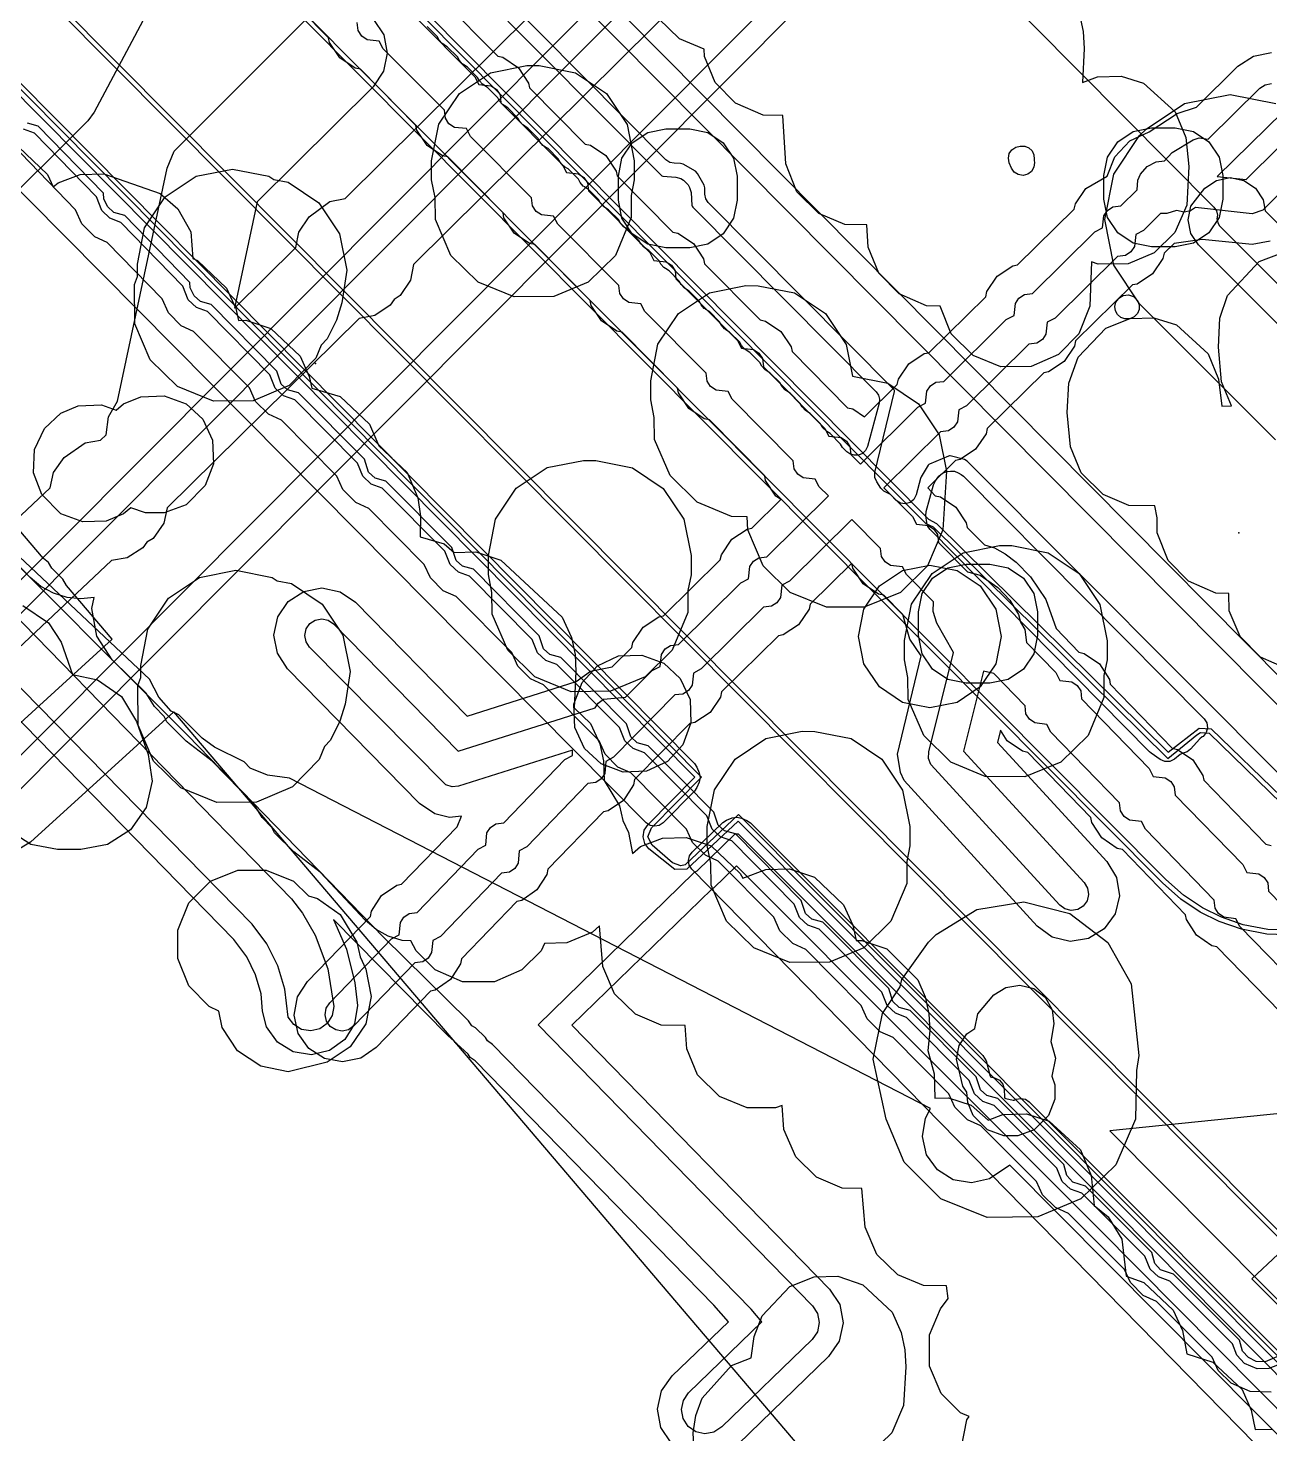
# Model space of a CAD drawing. Header units: metres. Extents: x -2677 to -840, y 169 to 1487.
# Drawn here: x -2314.8 to -2262.6, y 264.7 to 323.8 of the extents above; entities that cross this region are included whole.
import ezdxf

# ---------------------------------------------------------------- set-up
doc = ezdxf.new("R2010")
doc.units = ezdxf.units.M
for name, color, linetype in [('AI_GREENING_ALLOWED_ZONE', 4, 'Continuous'), ('AI_GREENING_EXCLUSIONS', 1, 'Continuous'), ('AI_GREENING_LAWN', 82, 'Continuous'), ('AI_GREENING_REJECTED', 6, 'Continuous')]:
    doc.layers.add(name, color=color, linetype=linetype)

msp = doc.modelspace()

# ---------------------------------------------------------------- linework, layer by layer
at = {"layer": 'AI_GREENING_ALLOWED_ZONE'}
for points in [[(-2273.594, 318.138), (-2273.632, 318.33), (-2273.595, 318.522), (-2273.487, 318.684), (-2273.324, 318.793), (-2273.132, 318.831), (-2273.078, 318.831), (-2273.078, 318.83), (-2272.948, 318.829), (-2272.776, 318.762), (-2272.639, 318.636), (-2272.559, 318.468), (-2272.544, 318.283), (-2272.545, 318.275), (-2272.546, 318.226), (-2272.539, 318.147), (-2272.562, 317.947), (-2272.662, 317.773), (-2272.822, 317.652), (-2273.017, 317.604), (-2273.216, 317.636), (-2273.385, 317.744), (-2273.498, 317.91), (-2273.594, 318.138)], [(-2268.554, 311.574), (-2268.736, 311.571), (-2268.907, 311.633), (-2269.045, 311.752), (-2269.131, 311.913), (-2269.153, 312.094), (-2269.109, 312.271), (-2269.005, 312.42), (-2268.986, 312.439), (-2268.801, 312.554), (-2268.584, 312.58), (-2268.377, 312.51), (-2268.22, 312.36), (-2268.211, 312.347), (-2268.137, 312.167), (-2268.136, 311.973), (-2268.21, 311.793), (-2268.347, 311.655), (-2268.527, 311.58), (-2268.554, 311.574)]]:
    msp.add_lwpolyline(points, close=True, dxfattribs=at)
at = {"layer": 'AI_GREENING_EXCLUSIONS'}
for points in [[(-2255.872, 467.06), (-2279.541, 443.846), (-2274.304, 438.977), (-2274.143, 438.618), (-2274.293, 438.254), (-2275.226, 437.335), (-2275.386, 437.229), (-2275.762, 437.227), (-2280.946, 442.153), (-2286.442, 436.597), (-2343.708, 379.553), (-2345.954, 377.237), (-2346.684, 375.998), (-2346.913, 375.375), (-2347.017, 374.538), (-2346.981, 373.447), (-2277.101, 302.967), (-2276.8, 302.833), (-2266.928, 293.094), (-2265.708, 294.089), (-2265.549, 294.177), (-2265.191, 294.16), (-2262.147, 291.2)], [(-2255.872, 466.78), (-2279.253, 443.846), (-2274.168, 439.124), (-2274.004, 438.895), (-2273.943, 438.621), (-2273.996, 438.345), (-2274.152, 438.111), (-2275.309, 437.045), (-2275.572, 436.992), (-2275.836, 437.041), (-2280.942, 441.872), (-2286.301, 436.455), (-2343.566, 379.412), (-2345.793, 377.115), (-2346.502, 375.912), (-2346.717, 375.328), (-2346.817, 374.527), (-2346.785, 373.534), (-2276.997, 303.146), (-2276.66, 302.975), (-2266.916, 293.363), (-2265.611, 294.367), (-2265.111, 294.343), (-2262.147, 291.482)], [(-2261.585, 285.867), (-2262.731, 285.896), (-2263.766, 286.101), (-2264.676, 286.415), (-2265.474, 286.812), (-2266.27, 287.346), (-2267.011, 288.004), (-2334.58, 355.958), (-2349.047, 370.67), (-2441.671, 463.977)], [(-2261.558, 285.669), (-2262.769, 285.7), (-2263.831, 285.912), (-2264.765, 286.236), (-2265.563, 286.633), (-2266.382, 287.18), (-2267.153, 287.864), (-2334.721, 355.817), (-2349.19, 370.53), (-2441.811, 463.835)], [(-2270.769, 250.485), (-2308.726, 295.058), (-2314.747, 289.575), (-2315.415, 289.173), (-2316.187, 289.056), (-2316.944, 289.244), (-2317.572, 289.708), (-2317.975, 290.376), (-2318.091, 291.148), (-2317.904, 291.905), (-2317.44, 292.533), (-2311.319, 298.107), (-2313.232, 300.358), (-2313.386, 300.633), (-2313.854, 301.089), (-2313.988, 301.33), (-2314.204, 301.5), (-2354.171, 348.51)], [(-2246.95, 252.266), (-2284.989, 290.462), (-2287.151, 288.433), (-2287.657, 288.418), (-2288.744, 289.29), (-2288.918, 289.517), (-2288.987, 289.793), (-2288.94, 290.075), (-2288.784, 290.314), (-2286.811, 292.301), (-2331.039, 336.921), (-2331.196, 337.166), (-2331.241, 337.453), (-2331.165, 337.734), (-2330.981, 337.959), (-2329.993, 338.284), (-2329.135, 338.376), (-2328.16, 338.31), (-2327.26, 338.075), (-2326.626, 337.734), (-2325.578, 336.893), (-2251.116, 262.007)], [(-2246.658, 252.257), (-2284.986, 290.743), (-2287.229, 288.617), (-2287.409, 288.578), (-2287.75, 288.699), (-2288.614, 289.442), (-2288.787, 289.801), (-2288.643, 290.173), (-2286.53, 292.301), (-2331.009, 337.237), (-2330.987, 337.642), (-2330.67, 337.897), (-2329.942, 338.091), (-2329.116, 338.177), (-2328.206, 338.116), (-2327.354, 337.898), (-2326.741, 337.57), (-2325.713, 336.745), (-2251.257, 261.866)], [(-2300.325, 324.161), (-2299.894, 323.51), (-2299.745, 322.744), (-2299.9, 321.98), (-2300.336, 321.332), (-2305.219, 316.486), (-2306.169, 312.018), (-2303.592, 314.575), (-2303.462, 315.216), (-2303.026, 315.864), (-2302.166, 316.504), (-2301.522, 316.63), (-2290.585, 327.483)], [(-2282.2, 324.901), (-2316.062, 290.919), (-2316.71, 290.484), (-2317.475, 290.33), (-2318.241, 290.481), (-2318.89, 290.914), (-2319.325, 291.562), (-2319.325, 291.562), (-2319.389, 291.881), (-2319.86, 291.973), (-2320.509, 292.406), (-2320.944, 293.054), (-2321.097, 293.819), (-2320.947, 294.585), (-2320.514, 295.234), (-2289.004, 326.856)], [(-2308.558, 326.869), (-2312.073, 320.255), (-2312.34, 319.896), (-2316.539, 315.716)], [(-2282.789, 325.752), (-2316.77, 291.625), (-2317.094, 291.407), (-2317.477, 291.33), (-2317.86, 291.406), (-2317.86, 291.406), (-2318.184, 291.622), (-2318.402, 291.946), (-2318.478, 292.329), (-2318.403, 292.712), (-2318.187, 293.036), (-2316.561, 294.668), (-2316.703, 294.809), (-2318.389, 293.117), (-2318.713, 292.899), (-2319.096, 292.822), (-2319.479, 292.898), (-2319.803, 293.114), (-2320.021, 293.438), (-2320.097, 293.821), (-2320.022, 294.204), (-2319.806, 294.528), (-2287.722, 326.727)], [(-2262.211, 282.434), (-2264.863, 285.175), (-2265.084, 285.222), (-2265.727, 285.664), (-2266.151, 286.319), (-2266.188, 286.519), (-2268.84, 289.26), (-2269.06, 289.307), (-2269.703, 289.749), (-2270.128, 290.404), (-2270.165, 290.604), (-2272.817, 293.345), (-2273.037, 293.392), (-2273.68, 293.835), (-2273.967, 294.276), (-2274.096, 293.758), (-2269.488, 288.756), (-2269.081, 288.09), (-2268.96, 287.319), (-2269.144, 286.561), (-2269.603, 285.93), (-2270.269, 285.524), (-2271.04, 285.403), (-2271.799, 285.586), (-2272.429, 286.046), (-2278.012, 292.166), (-2278.175, 292.507), (-2278.296, 293.277), (-2277.307, 297.411), (-2277.772, 298.111), (-2278.075, 299.141), (-2278.872, 299.959), (-2279.093, 300.003), (-2279.741, 300.439), (-2280.173, 301.088), (-2280.222, 301.298), (-2281.97, 299.583), (-2282.015, 299.362), (-2282.451, 298.715), (-2283.102, 298.285), (-2283.301, 298.246), (-2285.69, 295.895), (-2285.735, 295.675), (-2286.171, 295.028), (-2286.822, 294.597), (-2287.021, 294.558), (-2289.351, 292.209), (-2289.391, 291.987), (-2289.814, 291.331), (-2290.455, 290.886), (-2290.653, 290.843), (-2292.992, 288.441), (-2293.032, 288.22), (-2293.454, 287.563), (-2294.096, 287.119), (-2294.294, 287.076), (-2296.632, 284.674), (-2296.672, 284.452), (-2297.095, 283.796), (-2297.736, 283.351), (-2297.934, 283.308), (-2300.22, 280.943), (-2300.862, 280.498), (-2301.624, 280.333), (-2302.392, 280.472), (-2303.049, 280.894), (-2303.493, 281.536), (-2303.658, 282.298), (-2303.519, 283.066), (-2303.097, 283.722), (-2300.447, 286.447), (-2300.406, 286.669), (-2299.984, 287.325), (-2299.343, 287.77), (-2299.144, 287.813), (-2296.806, 290.215), (-2296.62, 290.663), (-2297.134, 290.606), (-2297.745, 290.759), (-2298.389, 291.199), (-2303.94, 296.86), (-2304.367, 297.514), (-2304.512, 298.28), (-2304.352, 299.044), (-2303.912, 299.689), (-2303.259, 300.116), (-2302.492, 300.26), (-2301.728, 300.101), (-2301.084, 299.661), (-2296.393, 294.876), (-2291.812, 296.326), (-2291.202, 296.765), (-2290.29, 296.95), (-2289.465, 297.75), (-2289.42, 297.971), (-2288.984, 298.618), (-2288.333, 299.049), (-2288.134, 299.087), (-2285.745, 301.438), (-2285.7, 301.659), (-2285.264, 302.306), (-2284.613, 302.736), (-2284.414, 302.775), (-2283.197, 303.981), (-2283.408, 304.123), (-2283.84, 304.773), (-2283.879, 304.972), (-2286.206, 307.327), (-2286.427, 307.372), (-2287.075, 307.807), (-2287.507, 308.457), (-2287.546, 308.656), (-2289.873, 311.011), (-2290.094, 311.056), (-2290.742, 311.491), (-2291.174, 312.141), (-2291.213, 312.34), (-2293.54, 314.695), (-2293.761, 314.74), (-2294.409, 315.175), (-2294.841, 315.825), (-2294.88, 316.024), (-2297.207, 318.38), (-2297.428, 318.424), (-2298.076, 318.859), (-2298.508, 319.509), (-2298.547, 319.708), (-2300.874, 322.064), (-2301.095, 322.108), (-2301.743, 322.543), (-2302.175, 323.193), (-2302.214, 323.392), (-2304.541, 325.748)], [(-2287.083, 325.323), (-2298.642, 313.852), (-2298.772, 313.206), (-2299.206, 312.558), (-2299.461, 312.388), (-2299.62, 312.15), (-2300.269, 311.716), (-2300.926, 311.585), (-2308.996, 303.622), (-2309.143, 302.98), (-2309.595, 302.343), (-2309.854, 302.181), (-2310.019, 301.947), (-2310.679, 301.53), (-2311.34, 301.417), (-2318.71, 294.482)], [(-2297.443, 324.978), (-2295.105, 322.611), (-2294.884, 322.567), (-2294.236, 322.132), (-2293.804, 321.482), (-2293.765, 321.283), (-2291.426, 318.916), (-2291.206, 318.871), (-2290.558, 318.436), (-2290.126, 317.786), (-2290.087, 317.587), (-2287.748, 315.22), (-2287.527, 315.176), (-2286.879, 314.741), (-2286.447, 314.091), (-2286.408, 313.892), (-2284.069, 311.525), (-2283.849, 311.48), (-2283.201, 311.045), (-2282.769, 310.395), (-2282.73, 310.196), (-2280.391, 307.829), (-2280.17, 307.784), (-2279.687, 307.46), (-2278.304, 308.813), (-2278.259, 309.034), (-2277.823, 309.681), (-2277.172, 310.112), (-2276.973, 310.15), (-2274.583, 312.501), (-2274.538, 312.722), (-2274.102, 313.369), (-2273.451, 313.799), (-2273.252, 313.838), (-2270.863, 316.189), (-2270.818, 316.409), (-2270.382, 317.056), (-2269.48, 317.577), (-2269.16, 318.387), (-2268.53, 319.06), (-2267.711, 319.437), (-2266.54, 320.209), (-2265.718, 320.468), (-2263.981, 322.19), (-2263.33, 322.62), (-2262.564, 322.769)], [(-2321.451, 297.396), (-2313.925, 304.476), (-2313.778, 305.114), (-2313.325, 305.749), (-2312.448, 306.366), (-2311.801, 306.475), (-2311.571, 306.691), (-2311.571, 306.691), (-2311.467, 307.459), (-2311.088, 308.109), (-2309.008, 317.901), (-2308.7, 318.618), (-2303.153, 324.172)], [(-2261.002, 283.054), (-2263.897, 286.029), (-2264.064, 286.356), (-2264.57, 286.416), (-2264.795, 286.571), (-2264.944, 286.8), (-2264.978, 287.139), (-2267.874, 290.114), (-2268.041, 290.441), (-2268.547, 290.502), (-2268.772, 290.656), (-2268.92, 290.885), (-2268.955, 291.225), (-2271.851, 294.199), (-2272.018, 294.526), (-2272.524, 294.587), (-2272.749, 294.741), (-2272.897, 294.97), (-2272.932, 295.31), (-2274.247, 296.661), (-2274.686, 296.766), (-2275.527, 293.392), (-2270.444, 287.875), (-2270.301, 287.642), (-2270.259, 287.372), (-2270.323, 287.107), (-2270.484, 286.886), (-2270.717, 286.744), (-2270.987, 286.702), (-2271.253, 286.766), (-2271.473, 286.927), (-2276.897, 292.835), (-2276.99, 293.092), (-2276.977, 293.365), (-2275.935, 297.542), (-2276.647, 298.78), (-2276.798, 299.274), (-2276.78, 299.683), (-2277.915, 300.823), (-2278.086, 301.149), (-2278.593, 301.203), (-2278.819, 301.356), (-2278.97, 301.583), (-2279.009, 301.922), (-2280.216, 303.134), (-2282.832, 300.541), (-2283.158, 300.371), (-2283.213, 299.865), (-2283.366, 299.639), (-2283.594, 299.488), (-2283.933, 299.45), (-2286.552, 296.854), (-2286.878, 296.684), (-2286.934, 296.177), (-2287.087, 295.951), (-2287.314, 295.8), (-2287.653, 295.762), (-2290.234, 293.148), (-2290.556, 292.971), (-2290.601, 292.464), (-2290.748, 292.234), (-2290.973, 292.079), (-2291.311, 292.034), (-2293.874, 289.381), (-2294.197, 289.204), (-2294.241, 288.696), (-2294.389, 288.467), (-2294.613, 288.311), (-2294.951, 288.266), (-2297.515, 285.613), (-2297.837, 285.437), (-2297.882, 284.929), (-2298.03, 284.699), (-2298.254, 284.544), (-2298.592, 284.499), (-2301.155, 281.846), (-2301.38, 281.69), (-2301.647, 281.633), (-2301.915, 281.681), (-2302.145, 281.829), (-2302.301, 282.054), (-2302.359, 282.32), (-2302.31, 282.589), (-2302.162, 282.819), (-2299.564, 285.508), (-2299.242, 285.684), (-2299.197, 286.192), (-2299.049, 286.422), (-2298.825, 286.577), (-2298.487, 286.622), (-2295.923, 289.275), (-2295.601, 289.452), (-2295.556, 289.959), (-2295.409, 290.189), (-2295.184, 290.345), (-2294.846, 290.39), (-2292.283, 293.042), (-2291.96, 293.219), (-2291.964, 293.446), (-2296.75, 291.932), (-2297.021, 291.902), (-2297.284, 291.978), (-2303.012, 297.771), (-2303.161, 297.999), (-2303.212, 298.267), (-2303.156, 298.535), (-2303.002, 298.76), (-2302.773, 298.91), (-2302.505, 298.961), (-2302.238, 298.905), (-2302.012, 298.751), (-2296.762, 293.396), (-2291.012, 295.215), (-2290.884, 295.423), (-2290.662, 295.583), (-2289.736, 295.669), (-2288.603, 296.792), (-2288.277, 296.962), (-2288.222, 297.468), (-2288.069, 297.695), (-2287.841, 297.845), (-2287.502, 297.883), (-2284.883, 300.48), (-2284.557, 300.65), (-2284.501, 301.156), (-2284.348, 301.382), (-2284.121, 301.533), (-2283.782, 301.571), (-2281.203, 304.127), (-2281.582, 304.507), (-2281.753, 304.833), (-2282.26, 304.887), (-2282.486, 305.04), (-2282.637, 305.267), (-2282.676, 305.606), (-2285.249, 308.191), (-2285.42, 308.517), (-2285.926, 308.572), (-2286.153, 308.724), (-2286.304, 308.951), (-2286.343, 309.29), (-2288.916, 311.875), (-2289.087, 312.201), (-2289.593, 312.256), (-2289.82, 312.408), (-2289.971, 312.635), (-2290.01, 312.974), (-2292.583, 315.56), (-2292.754, 315.885), (-2293.26, 315.94), (-2293.487, 316.092), (-2293.638, 316.319), (-2293.677, 316.658), (-2296.25, 319.244), (-2296.421, 319.569), (-2296.927, 319.624), (-2297.154, 319.776), (-2297.305, 320.004), (-2297.344, 320.342), (-2299.917, 322.928), (-2300.088, 323.253), (-2300.594, 323.308), (-2300.821, 323.46), (-2300.972, 323.688), (-2301.011, 324.026)], [(-2298.646, 324.344), (-2296.061, 321.747), (-2295.891, 321.421), (-2295.384, 321.367), (-2295.158, 321.215), (-2295.006, 320.987), (-2294.968, 320.649), (-2292.383, 318.052), (-2292.212, 317.726), (-2291.706, 317.671), (-2291.479, 317.519), (-2291.328, 317.292), (-2291.289, 316.953), (-2288.704, 314.356), (-2288.534, 314.03), (-2288.027, 313.976), (-2287.801, 313.824), (-2287.649, 313.596), (-2287.611, 313.257), (-2285.026, 310.66), (-2284.856, 310.335), (-2284.349, 310.28), (-2284.122, 310.128), (-2283.971, 309.9), (-2283.933, 309.562), (-2281.348, 306.965), (-2281.177, 306.639), (-2280.67, 306.585), (-2280.444, 306.432), (-2280.293, 306.205), (-2280.254, 305.866), (-2279.854, 305.464), (-2277.442, 307.855), (-2277.116, 308.025), (-2277.06, 308.531), (-2276.907, 308.758), (-2276.68, 308.908), (-2276.341, 308.946), (-2273.721, 311.543), (-2273.395, 311.713), (-2273.34, 312.219), (-2273.187, 312.445), (-2272.959, 312.596), (-2272.62, 312.634), (-2270.001, 315.23), (-2269.675, 315.4), (-2269.619, 315.907), (-2269.466, 316.133), (-2269.239, 316.284), (-2268.9, 316.322), (-2268.221, 316.994), (-2268.188, 317.407), (-2268.082, 317.66), (-2267.803, 317.982), (-2267.417, 318.178), (-2267.07, 318.211), (-2266.741, 318.565), (-2265.871, 319.094), (-2265.613, 319.187), (-2265.23, 319.121), (-2263.066, 321.266), (-2262.838, 321.417), (-2262.57, 321.469)], [(-2270.638, 324.369), (-2270.483, 323.65), (-2270.444, 322.933), (-2270.521, 321.515), (-2269.889, 321.753), (-2268.895, 321.78), (-2267.946, 321.48), (-2266.621, 320.269), (-2266.174, 319.194), (-2266.041, 317.977), (-2266.135, 316.351), (-2266.633, 315.2), (-2267.51, 314.345), (-2268.594, 313.892), (-2269.863, 313.875), (-2270.133, 313.971), (-2270.202, 312.113), (-2270.672, 310.948), (-2271.527, 310.071), (-2272.678, 309.573), (-2273.947, 309.556), (-2275.112, 310.026), (-2276.034, 310.948), (-2276.502, 312.107), (-2277.069, 312.124), (-2278.22, 312.622), (-2279.075, 313.499), (-2279.528, 314.583), (-2279.589, 315.527), (-2280.516, 315.544), (-2281.6, 315.997), (-2282.522, 316.919), (-2282.992, 318.084), (-2283.11, 320.119), (-2283.95, 320.136), (-2285.101, 320.634), (-2285.956, 321.511), (-2286.409, 322.595), (-2286.426, 322.907), (-2287.467, 323.342), (-2288.344, 324.197)], [(-2262.08, 320.272), (-2264.853, 317.56), (-2263.633, 317.426), (-2258.184, 322.826)], [(-2257.198, 321.832), (-2262.939, 316.147), (-2263.38, 315.993), (-2265.771, 316.253), (-2265.972, 316.115), (-2266.239, 316.058), (-2266.571, 316.133), (-2266.976, 315.999), (-2267.237, 315.999), (-2267.95, 315.292), (-2268.276, 315.122), (-2268.331, 314.616), (-2268.484, 314.389), (-2268.712, 314.239), (-2269.051, 314.201), (-2271.67, 311.604), (-2271.996, 311.434), (-2272.052, 310.928), (-2272.205, 310.702), (-2272.432, 310.551), (-2272.771, 310.513), (-2275.391, 307.917), (-2275.717, 307.747), (-2275.772, 307.24), (-2275.925, 307.014), (-2276.153, 306.863), (-2276.492, 306.825), (-2278.866, 304.472), (-2277.669, 303.269), (-2277.499, 302.943), (-2276.992, 302.889), (-2276.765, 302.737), (-2276.614, 302.509), (-2276.576, 302.171), (-2275.348, 300.937), (-2274.817, 300.795), (-2274.081, 300.285), (-2273.577, 299.742), (-2273.202, 299.151), (-2273.127, 298.824), (-2272.948, 298.512), (-2272.87, 297.97), (-2271.638, 296.704), (-2271.471, 296.376), (-2270.965, 296.316), (-2270.74, 296.162), (-2270.591, 295.932), (-2270.557, 295.593), (-2267.708, 292.667), (-2267.541, 292.339), (-2267.035, 292.279), (-2266.81, 292.124), (-2266.661, 291.895), (-2266.626, 291.556), (-2263.777, 288.63), (-2263.61, 288.302), (-2263.105, 288.242), (-2262.879, 288.087), (-2262.731, 287.858), (-2262.696, 287.519), (-2259.847, 284.592)], [(-2262.405, 306.488), (-2268.118, 312.207), (-2269.201, 313.83), (-2269.58, 315.744), (-2269.198, 317.657), (-2268.114, 319.278), (-2267.845, 319.547), (-2266.222, 320.63), (-2264.308, 321.01), (-2262.395, 320.628)], [(-2261.952, 268.108), (-2262.837, 267.727), (-2263.212, 267.747), (-2263.544, 267.906), (-2263.787, 268.175), (-2263.912, 268.639), (-2266.692, 271.417), (-2267.236, 271.596), (-2267.479, 271.865), (-2267.604, 272.329), (-2270.385, 275.107), (-2270.929, 275.286), (-2271.171, 275.555), (-2271.297, 276.019), (-2274.077, 278.797), (-2274.542, 278.923), (-2274.81, 279.165), (-2274.989, 279.709), (-2277.758, 282.503), (-2278.219, 282.628), (-2278.487, 282.871), (-2278.666, 283.419), (-2281.432, 286.211), (-2281.893, 286.337), (-2282.161, 286.579), (-2282.34, 287.127), (-2285.106, 289.92), (-2285.567, 290.045), (-2285.835, 290.288), (-2286.014, 290.836), (-2288.78, 293.628), (-2289.24, 293.753), (-2289.509, 293.996), (-2289.688, 294.544), (-2292.454, 297.336), (-2292.914, 297.462), (-2293.183, 297.704), (-2293.362, 298.252), (-2296.128, 301.045), (-2296.588, 301.17), (-2296.857, 301.413), (-2297.036, 301.961), (-2299.802, 304.753), (-2300.262, 304.878), (-2300.531, 305.121), (-2300.71, 305.669), (-2303.476, 308.461), (-2303.936, 308.587), (-2304.205, 308.829), (-2304.384, 309.377), (-2307.15, 312.178), (-2307.601, 312.304), (-2307.87, 312.546), (-2308.029, 312.879), (-2308.049, 313.104), (-2310.786, 315.924), (-2311.237, 316.05), (-2311.505, 316.292), (-2311.665, 316.625), (-2311.684, 316.85), (-2314.422, 319.67), (-2314.873, 319.796)], [(-2259.019, 261.351), (-2273.574, 275.989), (-2274.429, 275.426), (-2275.19, 275.252), (-2275.959, 275.383), (-2276.62, 275.798), (-2277.072, 276.434), (-2277.246, 277.195), (-2277.115, 277.964), (-2276.911, 278.378), (-2303.862, 292.268), (-2304.785, 292.387), (-2305.505, 292.689), (-2305.761, 292.948), (-2307.009, 293.572), (-2307.525, 293.943), (-2308.513, 294.925), (-2308.839, 295.084), (-2309.356, 295.669), (-2309.747, 296.421), (-2334.258, 319.479)], [(-2259.019, 261.351), (-2273.574, 275.989), (-2274.429, 275.426), (-2275.19, 275.252), (-2275.959, 275.383), (-2276.62, 275.798), (-2277.072, 276.434), (-2277.246, 277.195), (-2277.115, 277.964), (-2276.911, 278.378), (-2303.862, 292.268), (-2304.785, 292.387), (-2305.505, 292.689), (-2305.761, 292.948), (-2307.009, 293.572), (-2307.525, 293.943), (-2308.513, 294.925), (-2308.839, 295.084), (-2309.356, 295.669), (-2309.747, 296.421), (-2334.258, 319.479)], [(-2262.066, 267.68), (-2262.681, 267.453), (-2263.174, 267.433), (-2263.712, 267.658), (-2264.035, 268.007), (-2264.206, 268.482), (-2266.85, 271.123), (-2267.325, 271.294), (-2267.674, 271.618), (-2267.898, 272.172), (-2270.542, 274.813), (-2271.017, 274.984), (-2271.367, 275.308), (-2271.591, 275.862), (-2274.234, 278.503), (-2274.709, 278.674), (-2275.059, 278.998), (-2275.283, 279.552), (-2277.917, 282.209), (-2278.386, 282.379), (-2278.736, 282.703), (-2278.96, 283.263), (-2281.591, 285.917), (-2282.06, 286.088), (-2282.41, 286.412), (-2282.634, 286.971), (-2285.265, 289.625), (-2285.734, 289.796), (-2286.084, 290.12), (-2286.308, 290.679), (-2288.939, 293.334), (-2289.408, 293.505), (-2289.758, 293.828), (-2289.982, 294.388), (-2292.613, 297.042), (-2293.082, 297.213), (-2293.432, 297.537), (-2293.656, 298.096), (-2296.287, 300.75), (-2296.756, 300.921), (-2297.106, 301.245), (-2297.33, 301.804), (-2299.96, 304.459), (-2300.43, 304.63), (-2300.78, 304.953), (-2301.004, 305.513), (-2303.634, 308.167), (-2304.104, 308.338), (-2304.454, 308.662), (-2304.678, 309.221), (-2307.311, 311.884), (-2307.769, 312.055), (-2308.119, 312.379), (-2308.343, 312.95), (-2310.946, 315.63), (-2311.405, 315.801), (-2311.754, 316.125), (-2311.978, 316.696), (-2314.582, 319.376), (-2315.04, 319.547)], [(-2315.255, 318.798), (-2314.031, 317.639), (-2313.789, 317.122), (-2313.589, 317.286), (-2312.658, 317.636), (-2311.664, 317.663), (-2309.301, 316.846), (-2308.549, 316.196), (-2308.011, 315.228), (-2307.929, 314.109), (-2307.731, 314.027), (-2306.507, 312.868), (-2306.121, 312.012), (-2306.007, 311.507), (-2305.689, 311.516), (-2304.639, 311.164), (-2303.415, 310.005), (-2303.029, 309.149), (-2302.917, 308.655), (-2301.721, 308.307), (-2300.497, 307.148), (-2300.096, 306.237), (-2298.915, 305.119), (-2298.468, 304.044), (-2298.347, 303.274), (-2298.367, 302.414), (-2297.362, 302.116), (-2296.935, 301.755), (-2296.025, 301.78), (-2294.975, 301.428), (-2292.393, 299.036), (-2292.007, 298.18), (-2291.852, 297.461), (-2291.813, 296.744), (-2291.89, 295.22), (-2291.201, 294.567), (-2290.815, 293.711), (-2290.66, 292.992), (-2290.626, 292.169), (-2289.986, 291.105), (-2289.84, 290.485), (-2289.609, 289.973), (-2289.435, 289.094), (-2289.105, 289.395), (-2288.174, 289.745), (-2287.18, 289.772), (-2286.13, 289.42), (-2284.906, 288.261), (-2284.795, 288.057), (-2283.831, 288.426), (-2282.837, 288.453), (-2281.787, 288.101), (-2280.563, 286.942), (-2280.177, 286.086), (-2280.036, 285.438), (-2279.795, 285.445), (-2278.745, 285.093), (-2277.435, 283.788), (-2277.135, 283.078), (-2276.98, 282.359), (-2276.941, 281.642), (-2277.018, 280.82), (-2276.751, 279.835), (-2276.731, 278.805), (-2276.151, 278.821), (-2275.202, 278.521), (-2274.488, 277.889), (-2273.867, 278.122), (-2272.873, 278.149), (-2271.924, 277.849), (-2270.599, 276.638), (-2270.152, 275.563), (-2270.021, 274.294), (-2269.437, 273.827), (-2268.862, 272.88), (-2268.687, 271.324), (-2267.937, 271.067), (-2266.704, 269.898), (-2266.318, 269.042), (-2266.137, 268.066), (-2265.035, 267.716), (-2263.811, 266.557), (-2263.425, 265.701), (-2263.26, 264.878), (-2262.525, 264.898)], [(-2262.58, 266.453), (-2263.469, 266.473), (-2264.271, 266.829), (-2264.811, 267.369), (-2265.062, 267.921), (-2267.409, 270.266), (-2267.963, 270.519), (-2268.503, 271.059), (-2268.755, 271.611), (-2271.101, 273.956), (-2271.656, 274.208), (-2272.196, 274.749), (-2272.447, 275.301), (-2274.794, 277.646), (-2275.348, 277.898), (-2275.888, 278.439), (-2276.14, 278.993), (-2278.482, 281.357), (-2279.025, 281.604), (-2279.565, 282.144), (-2279.821, 282.708), (-2282.156, 285.065), (-2282.699, 285.312), (-2283.239, 285.852), (-2283.495, 286.417), (-2285.83, 288.773), (-2286.373, 289.021), (-2286.913, 289.561), (-2287.169, 290.125), (-2289.504, 292.482), (-2290.047, 292.729), (-2290.587, 293.269), (-2290.843, 293.833), (-2293.178, 296.19), (-2293.721, 296.437), (-2294.261, 296.978), (-2294.517, 297.542), (-2296.852, 299.898), (-2297.395, 300.146), (-2297.935, 300.686), (-2298.191, 301.25), (-2300.526, 303.607), (-2301.069, 303.854), (-2301.609, 304.394), (-2301.865, 304.958), (-2304.2, 307.315), (-2304.743, 307.562), (-2305.283, 308.103), (-2305.539, 308.667), (-2307.888, 311.042), (-2308.407, 311.28), (-2308.948, 311.82), (-2309.214, 312.408), (-2311.524, 314.788), (-2312.043, 315.025), (-2312.583, 315.566), (-2312.85, 316.154), (-2315.159, 318.534)], [(-2259.929, 308.961), (-2265.641, 314.681), (-2265.966, 315.167), (-2266.08, 315.742), (-2265.966, 316.315), (-2265.371, 317.071), (-2264.884, 317.396), (-2264.31, 317.51), (-2263.736, 317.395), (-2263.736, 317.395), (-2263.25, 317.07), (-2262.925, 316.583), (-2262.832, 316.113), (-2261.383, 314.662)], [(-2262.62, 314.842), (-2263.386, 314.693), (-2265.488, 314.914), (-2266.664, 314.736), (-2267.088, 314.334), (-2267.133, 314.113), (-2267.569, 313.466), (-2268.22, 313.035), (-2268.419, 312.997), (-2270.808, 310.646), (-2270.853, 310.425), (-2271.289, 309.778), (-2271.94, 309.348), (-2272.139, 309.309), (-2274.529, 306.958), (-2274.574, 306.738), (-2275.01, 306.091), (-2275.661, 305.66), (-2275.86, 305.621), (-2277.026, 304.466), (-2276.713, 304.133), (-2276.492, 304.089), (-2275.844, 303.654), (-2275.412, 303.004), (-2275.373, 302.805), (-2274.644, 302.073), (-2274.213, 301.946), (-2273.767, 301.69), (-2273.306, 301.339), (-2272.702, 300.723), (-2272.061, 299.774), (-2271.626, 298.556), (-2270.672, 297.558), (-2270.451, 297.511), (-2269.808, 297.068), (-2269.384, 296.414), (-2269.347, 296.214), (-2266.741, 293.52), (-2266.521, 293.473), (-2265.878, 293.031), (-2265.453, 292.377), (-2265.416, 292.177), (-2262.811, 289.483), (-2262.591, 289.436)], [(-2261.885, 296.846), (-2263.036, 297.344), (-2263.891, 298.221), (-2264.344, 299.305), (-2264.362, 300.024), (-2264.907, 300.041), (-2266.058, 300.539), (-2266.913, 301.416), (-2267.383, 302.581), (-2267.383, 303.21), (-2267.475, 303.713), (-2268.563, 303.73), (-2269.647, 304.183), (-2270.569, 305.105), (-2271.022, 306.189), (-2271.155, 307.642), (-2271.087, 308.864), (-2270.698, 309.962), (-2269.538, 311.184), (-2269.538, 311.184), (-2268.508, 311.591), (-2267.514, 311.618), (-2266.565, 311.318), (-2265.24, 310.107), (-2264.793, 309.032), (-2264.662, 307.907), (-2264.25, 307.918), (-2264.672, 308.929), (-2264.805, 310.382), (-2264.737, 311.604), (-2264.426, 312.551), (-2263.089, 313.981), (-2262.158, 314.331)], [(-2254.119, 258.896), (-2269.146, 274.055), (-2284.987, 289.908), (-2285.128, 289.909), (-2286.728, 288.359), (-2286.852, 288.279), (-2293.405, 281.894), (-2281.867, 270.088), (-2281.653, 269.76), (-2281.582, 269.376), (-2281.664, 268.993), (-2281.886, 268.671), (-2285.684, 264.989), (-2286.012, 264.777), (-2286.395, 264.707), (-2286.777, 264.789), (-2287.098, 265.011), (-2287.31, 265.339), (-2287.38, 265.722), (-2287.298, 266.104), (-2287.076, 266.425), (-2283.999, 269.408), (-2284.452, 269.943), (-2295.328, 281.07), (-2295.538, 281.215), (-2295.618, 281.36), (-2296.037, 281.773), (-2296.194, 281.858), (-2296.33, 282.061), (-2299.901, 285.58), (-2308.126, 294.062), (-2317.264, 303.196)], [(-2275.605, 264.134), (-2275.377, 265.282), (-2275.283, 265.422), (-2275.644, 265.587), (-2276.455, 266.398), (-2276.947, 267.538), (-2276.947, 268.866), (-2276.493, 269.949), (-2276.16, 270.387), (-2276.232, 270.916), (-2277.2, 270.933), (-2278.284, 271.386), (-2279.161, 272.241), (-2279.659, 273.392), (-2279.797, 275.016), (-2280.615, 275.033), (-2281.699, 275.486), (-2282.576, 276.341), (-2283.074, 277.492), (-2283.148, 278.507), (-2283.431, 278.406), (-2284.619, 278.406), (-2285.784, 278.876), (-2286.706, 279.798), (-2287.159, 280.882), (-2287.228, 281.867), (-2288.229, 281.884), (-2289.313, 282.337), (-2290.19, 283.192), (-2290.688, 284.343), (-2290.828, 286.055), (-2291.115, 285.788), (-2292.198, 285.335), (-2293.136, 285.319), (-2293.281, 285.011), (-2294.091, 284.201), (-2295.238, 283.705), (-2296.582, 283.705), (-2297.729, 284.201), (-2298.539, 285.011), (-2298.763, 285.423), (-2299.117, 285.44), (-2299.707, 285.626), (-2300.214, 285.902), (-2300.682, 286.294), (-2302.575, 288.31), (-2303.672, 289.161), (-2304.483, 289.971), (-2304.597, 290.195), (-2305.011, 290.609), (-2305.358, 291.179), (-2307.105, 292.972), (-2308.202, 293.823), (-2309.012, 294.633), (-2309.126, 294.857), (-2309.54, 295.271), (-2309.887, 295.841), (-2311.315, 297.238), (-2311.961, 298.238), (-2312.174, 299.398), (-2312.075, 299.862), (-2312.629, 299.803), (-2313.211, 299.862), (-2313.786, 300.038), (-2314.31, 300.319), (-2314.767, 300.695), (-2316.658, 302.673)], [(-2315.578, 299.303), (-2303.774, 287.196), (-2303.317, 286.583), (-2302.783, 285.659), (-2302.253, 284.242), (-2302, 282.671), (-2302.063, 282.286), (-2302.268, 281.954), (-2302.585, 281.726), (-2302.964, 281.636), (-2303.349, 281.699), (-2303.681, 281.904), (-2303.909, 282.22), (-2304.06, 283.387), (-2304.353, 284.376), (-2304.813, 285.3), (-2305.43, 286.128), (-2316.46, 297.364)], [(-2315.069, 299.518), (-2313.991, 298.796), (-2313.452, 297.988), (-2312.979, 296.615), (-2311.925, 296.396), (-2310.928, 295.693), (-2310.293, 294.651), (-2309.799, 293.265), (-2309.627, 292.137), (-2309.889, 291.027), (-2309.889, 291.027), (-2310.547, 290.094), (-2311.505, 289.475), (-2312.625, 289.258), (-2313.613, 289.258), (-2314.733, 289.475), (-2315.691, 290.094)], [(-2287.816, 264.315), (-2288.239, 264.97), (-2288.38, 265.738), (-2288.216, 266.501), (-2287.772, 267.143), (-2285.394, 269.404), (-2286.011, 270.108), (-2296.055, 280.38), (-2296.256, 280.519), (-2296.345, 280.657), (-2296.816, 281.094), (-2296.898, 281.149), (-2296.938, 281.207), (-2297.194, 281.446), (-2302.004, 286.327), (-2301.461, 285.071), (-2301.107, 283.653), (-2301.001, 282.706), (-2301.126, 281.936), (-2301.536, 281.272), (-2302.17, 280.816), (-2302.929, 280.637), (-2303.699, 280.762), (-2304.363, 281.172), (-2304.819, 281.805), (-2304.991, 282.473), (-2305.048, 283.193), (-2305.286, 283.997), (-2305.656, 284.749), (-2306.196, 285.475), (-2316.184, 295.702)], [(-2254.829, 258.192), (-2269.855, 273.349), (-2285.069, 288.574), (-2286.032, 287.641), (-2286.099, 287.598), (-2291.988, 281.875), (-2281.152, 270.787), (-2280.725, 270.131), (-2280.582, 269.362), (-2280.746, 268.597), (-2281.19, 267.953), (-2284.988, 264.271)], [(-2251.629, 279.25), (-2269.367, 277.432), (-2256.203, 264.191)], [(-2251.629, 279.25), (-2269.367, 277.432), (-2256.203, 264.191)], [(-2262.297, 272.252), (-2263.402, 271.219), (-2257.943, 265.742)], [(-2286.77, 262.655), (-2286.885, 264.745), (-2286.768, 265.472), (-2286.507, 266.196), (-2285.269, 267.569), (-2284.447, 267.898), (-2284.322, 268.791), (-2283.983, 269.666), (-2282.823, 270.888), (-2281.793, 271.295), (-2281.793, 271.295), (-2280.799, 271.322), (-2279.749, 270.97), (-2278.525, 269.811), (-2278.139, 268.955), (-2277.984, 268.236), (-2277.945, 267.519), (-2278.039, 265.893), (-2278.537, 264.742), (-2279.414, 263.887)]]:
    msp.add_lwpolyline(points, dxfattribs=at)
for points in [[(-2293.361, 322.217), (-2291.83, 321.913), (-2290.533, 321.045), (-2289.665, 319.748), (-2289.361, 318.217), (-2289.361, 317.411), (-2289.492, 316.752), (-2289.492, 315.827), (-2290.155, 314.241), (-2291.299, 313.118), (-2292.744, 312.514), (-2294.405, 312.498), (-2295.927, 313.118), (-2297.071, 314.241), (-2297.718, 315.75), (-2297.734, 316.67), (-2297.883, 317.42), (-2297.883, 318.222), (-2297.579, 319.753), (-2296.711, 321.05), (-2295.414, 321.918), (-2293.883, 322.222), (-2293.361, 322.217)], [(-2285.618, 315.151), (-2286.267, 314.717), (-2287.032, 314.565), (-2288.032, 314.565), (-2288.797, 314.717), (-2289.446, 315.151), (-2289.88, 315.8), (-2290.032, 316.565), (-2290.032, 317.565), (-2289.88, 318.33), (-2289.446, 318.979), (-2288.797, 319.413), (-2288.032, 319.565), (-2287.032, 319.565), (-2286.267, 319.413), (-2285.618, 318.979), (-2285.184, 318.33), (-2285.032, 317.565), (-2285.032, 316.565), (-2285.184, 315.8), (-2285.618, 315.151)], [(-2265.201, 315.191), (-2265.85, 314.757), (-2266.615, 314.605), (-2267.615, 314.605), (-2268.38, 314.757), (-2269.029, 315.191), (-2269.463, 315.84), (-2269.615, 316.605), (-2269.615, 317.605), (-2269.463, 318.37), (-2269.029, 319.019), (-2268.38, 319.453), (-2267.615, 319.605), (-2266.615, 319.605), (-2265.85, 319.453), (-2265.201, 319.019), (-2264.767, 318.37), (-2264.615, 317.605), (-2264.615, 316.605), (-2264.767, 315.84), (-2265.201, 315.191)], [(-2304.522, 317.434), (-2303.919, 317.315), (-2302.622, 316.447), (-2301.754, 315.15), (-2301.45, 313.619), (-2301.657, 312.248), (-2301.883, 311.523), (-2302.276, 310.733), (-2302.525, 310.466), (-2302.754, 309.917), (-2303.877, 308.773), (-2305.386, 308.126), (-2307.047, 308.11), (-2308.569, 308.73), (-2309.713, 309.853), (-2310.36, 311.362), (-2310.376, 313.023), (-2310.252, 313.359), (-2310.252, 313.872), (-2309.948, 315.403), (-2309.08, 316.7), (-2307.783, 317.568), (-2306.252, 317.872), (-2304.721, 317.568), (-2304.522, 317.434)], [(-2288.368, 310.503), (-2287.5, 311.8), (-2286.203, 312.668), (-2284.672, 312.972), (-2284.15, 312.967), (-2282.619, 312.663), (-2281.322, 311.795), (-2280.454, 310.498), (-2280.188, 309.158), (-2278.705, 308.864), (-2277.408, 307.996), (-2276.54, 306.699), (-2276.236, 305.168), (-2276.383, 302.701), (-2277.03, 301.192), (-2278.174, 300.069), (-2279.696, 299.449), (-2281.28, 299.449), (-2282.802, 300.069), (-2283.946, 301.192), (-2284.593, 302.701), (-2284.609, 303.248), (-2285.271, 303.264), (-2286.716, 303.868), (-2287.86, 304.991), (-2288.507, 306.5), (-2288.523, 307.42), (-2288.672, 308.17), (-2288.672, 308.972), (-2288.368, 310.503)], [(-2307.506, 307.349), (-2307.097, 306.467), (-2307.058, 305.481), (-2307.399, 304.564), (-2308.205, 303.758), (-2309.122, 303.417), (-2309.914, 303.417), (-2310.532, 303.633), (-2310.841, 303.376), (-2311.563, 303.074), (-2312.549, 303.035), (-2313.466, 303.376), (-2314.272, 304.183), (-2314.614, 305.1), (-2314.575, 306.086), (-2314.165, 306.967), (-2313.466, 307.614), (-2312.744, 307.917), (-2311.758, 307.956), (-2311.139, 307.739), (-2310.831, 307.996), (-2310.108, 308.298), (-2309.122, 308.337), (-2308.205, 307.996), (-2307.506, 307.349)], [(-2290.973, 305.619), (-2289.442, 305.315), (-2288.145, 304.447), (-2287.277, 303.15), (-2286.973, 301.619), (-2286.973, 300.813), (-2287.104, 300.154), (-2287.104, 299.229), (-2287.767, 297.643), (-2288.911, 296.52), (-2290.356, 295.916), (-2292.017, 295.9), (-2293.539, 296.52), (-2294.683, 297.643), (-2295.33, 299.152), (-2295.346, 300.072), (-2295.495, 300.822), (-2295.495, 301.624), (-2295.191, 303.155), (-2294.323, 304.452), (-2293.026, 305.32), (-2291.495, 305.624), (-2290.973, 305.619)], [(-2271.954, 301.736), (-2270.657, 300.868), (-2269.789, 299.571), (-2269.485, 298.04), (-2269.485, 297.234), (-2269.616, 296.575), (-2269.616, 295.65), (-2270.279, 294.064), (-2271.423, 292.941), (-2272.945, 292.321), (-2274.606, 292.337), (-2276.051, 292.941), (-2277.195, 294.064), (-2277.842, 295.573), (-2277.858, 296.493), (-2278.007, 297.243), (-2278.007, 298.045), (-2277.703, 299.576), (-2276.835, 300.873), (-2275.538, 301.741), (-2274.007, 302.045), (-2273.485, 302.04), (-2271.954, 301.736)], [(-2304.382, 300.564), (-2303.779, 300.445), (-2302.482, 299.577), (-2301.614, 298.28), (-2301.31, 296.749), (-2301.517, 295.378), (-2301.743, 294.653), (-2302.136, 293.863), (-2302.385, 293.596), (-2302.614, 293.047), (-2303.737, 291.903), (-2305.246, 291.256), (-2306.907, 291.24), (-2308.429, 291.86), (-2309.573, 292.983), (-2310.22, 294.492), (-2310.236, 296.153), (-2310.112, 296.489), (-2310.112, 297.002), (-2309.808, 298.533), (-2308.94, 299.83), (-2307.643, 300.698), (-2306.112, 301.002), (-2304.581, 300.698), (-2304.382, 300.564)], [(-2279.056, 300.343), (-2278.083, 300.994), (-2276.935, 301.222), (-2275.786, 300.994), (-2274.813, 300.343), (-2274.163, 299.37), (-2273.935, 298.222), (-2274.163, 297.074), (-2274.813, 296.101), (-2275.786, 295.45), (-2276.935, 295.222), (-2278.083, 295.45), (-2279.056, 296.101), (-2279.706, 297.074), (-2279.935, 298.222), (-2279.706, 299.37), (-2279.056, 300.343)], [(-2272.562, 297.495), (-2272.996, 296.846), (-2273.645, 296.412), (-2274.41, 296.26), (-2275.41, 296.26), (-2276.175, 296.412), (-2276.824, 296.846), (-2277.258, 297.495), (-2277.41, 298.26), (-2277.41, 299.26), (-2277.258, 300.025), (-2276.824, 300.674), (-2276.175, 301.108), (-2275.41, 301.26), (-2274.41, 301.26), (-2273.645, 301.108), (-2272.996, 300.674), (-2272.562, 300.025), (-2272.41, 299.26), (-2272.41, 298.26), (-2272.562, 297.495)], [(-2286.978, 294.583), (-2287.319, 293.666), (-2287.966, 292.967), (-2288.848, 292.558), (-2289.834, 292.519), (-2290.751, 292.86), (-2291.45, 293.507), (-2291.859, 294.389), (-2291.898, 295.375), (-2291.557, 296.292), (-2290.91, 296.991), (-2290.028, 297.4), (-2289.042, 297.439), (-2288.125, 297.098), (-2287.426, 296.451), (-2287.017, 295.569), (-2286.978, 294.583)], [(-2281.776, 294.232), (-2280.245, 293.928), (-2278.948, 293.06), (-2278.08, 291.763), (-2277.776, 290.232), (-2277.776, 289.426), (-2277.907, 288.767), (-2277.907, 287.842), (-2278.57, 286.256), (-2279.714, 285.133), (-2281.159, 284.529), (-2282.82, 284.513), (-2284.342, 285.133), (-2285.486, 286.256), (-2286.133, 287.765), (-2286.149, 288.685), (-2286.298, 289.435), (-2286.298, 290.237), (-2285.994, 291.768), (-2285.126, 293.065), (-2283.829, 293.933), (-2282.298, 294.237), (-2281.776, 294.232)], [(-2302.678, 287.211), (-2301.727, 286.529), (-2301.029, 285.371), (-2300.883, 284.751), (-2300.652, 284.239), (-2300.425, 283.091), (-2300.655, 281.943), (-2301.306, 280.971), (-2302.28, 280.321), (-2303.919, 279.924), (-2305.067, 280.152), (-2306.04, 280.803), (-2306.691, 281.776), (-2306.83, 282.475), (-2307.24, 282.661), (-2308.089, 283.529), (-2308.557, 284.682), (-2308.557, 285.87), (-2308.089, 287.023), (-2307.183, 287.929), (-2306.03, 288.397), (-2304.842, 288.397), (-2303.689, 287.929), (-2303.062, 287.321), (-2302.678, 287.211)], [(-2274.965, 286.748), (-2272.988, 287.059), (-2271.047, 286.569), (-2269.454, 285.357), (-2268.464, 283.617), (-2268.147, 280.608), (-2268.253, 279.97), (-2268.283, 277.932), (-2269.119, 276.007), (-2270.588, 274.576), (-2272.394, 273.821), (-2274.519, 273.792), (-2276.471, 274.576), (-2278.021, 276.127), (-2278.776, 277.932), (-2279.313, 280.454), (-2278.932, 282.367), (-2278.182, 283.491), (-2278.109, 283.803), (-2276.997, 285.369), (-2276.663, 285.687), (-2274.965, 286.748)], [(-2274.919, 282.363), (-2274.25, 283.151), (-2273.741, 283.469), (-2273.148, 283.562), (-2272.566, 283.415), (-2272.088, 283.052), (-2271.791, 282.53), (-2271.722, 281.933), (-2271.843, 281.194), (-2271.646, 280.498), (-2271.81, 279.74), (-2271.684, 279.365), (-2271.684, 278.771), (-2271.94, 278.083), (-2272.545, 277.478), (-2273.233, 277.222), (-2273.826, 277.222), (-2274.514, 277.478), (-2275.119, 278.083), (-2275.345, 278.625), (-2275.375, 279.064), (-2275.542, 279.314), (-2275.813, 280.454), (-2275.699, 281.028), (-2275.374, 281.515), (-2275.04, 281.738), (-2274.919, 282.363)]]:
    msp.add_lwpolyline(points, close=True, dxfattribs=at)
at = {"layer": 'AI_GREENING_LAWN'}
for points in [[(-2258.74, 293.01), (-2343.705, 378.679), (-2343.801, 378.816), (-2343.847, 378.978), (-2343.837, 379.145), (-2343.827, 379.187), (-2343.692, 379.428), (-2281.236, 441.512)], [(-2344.439, 378.089), (-2259.351, 292.347)], [(-2261.764, 291.939), (-2275.37, 305.591), (-2275.482, 305.656), (-2276.074, 305.808), (-2276.113, 305.812), (-2276.151, 305.803), (-2276.952, 305.466), (-2276.984, 305.446), (-2277.009, 305.417), (-2277.304, 304.928), (-2277.332, 304.861), (-2277.509, 304.169), (-2277.602, 303.981), (-2277.764, 303.848), (-2277.966, 303.793), (-2278.173, 303.826), (-2278.348, 303.941), (-2278.588, 304.183), (-2278.704, 304.25), (-2278.866, 304.324), (-2278.992, 304.453), (-2279.17, 304.715), (-2279.247, 304.906), (-2279.242, 305.112), (-2278.422, 308.516), (-2278.42, 308.555), (-2278.442, 308.588), (-2286.252, 316.465), (-2286.359, 316.625), (-2286.397, 316.814), (-2286.399, 317.081), (-2286.429, 317.198), (-2286.699, 317.689), (-2286.792, 317.784), (-2287.301, 318.075), (-2287.419, 318.108), (-2287.685, 318.112), (-2287.874, 318.152), (-2288.033, 318.26), (-2344.307, 374.965)], [(-2344.897, 374.572), (-2288.234, 317.61), (-2288.199, 317.586), (-2288.158, 317.575), (-2287.615, 317.532), (-2287.411, 317.47), (-2287.295, 317.405), (-2287.101, 317.209), (-2287.037, 317.093), (-2286.977, 316.889), (-2286.937, 316.345), (-2286.927, 316.304), (-2286.903, 316.269), (-2279.199, 308.506), (-2279.1, 308.364), (-2279.056, 308.196), (-2279.071, 308.024), (-2279.562, 306.205), (-2279.64, 306.041), (-2279.772, 305.916), (-2279.94, 305.846), (-2280.122, 305.841), (-2280.294, 305.902), (-2280.424, 305.977), (-2280.612, 306.166), (-2280.69, 306.307), (-2281.132, 306.753), (-2281.271, 306.833), (-2281.46, 307.024), (-2281.538, 307.163), (-2281.962, 307.594), (-2282.118, 307.689), (-2282.115, 307.694), (-2282.183, 307.73), (-2282.305, 307.876), (-2282.385, 308.02), (-2282.81, 308.451), (-2282.966, 308.545), (-2282.963, 308.551), (-2283.03, 308.587), (-2283.153, 308.732), (-2283.233, 308.877), (-2283.658, 309.307), (-2283.814, 309.402), (-2283.81, 309.408), (-2283.878, 309.444), (-2284.001, 309.589), (-2284.081, 309.733), (-2284.505, 310.164), (-2284.662, 310.259), (-2284.658, 310.264), (-2284.726, 310.3), (-2284.848, 310.446), (-2284.929, 310.59), (-2285.353, 311.02), (-2285.509, 311.115), (-2285.506, 311.121), (-2285.574, 311.157), (-2285.696, 311.302), (-2285.777, 311.447), (-2286.201, 311.877), (-2286.357, 311.972), (-2286.354, 311.977), (-2286.422, 312.013), (-2286.544, 312.159), (-2286.624, 312.303), (-2287.049, 312.734), (-2287.205, 312.828), (-2287.202, 312.834), (-2287.269, 312.87), (-2287.392, 313.015), (-2287.472, 313.16), (-2287.897, 313.59), (-2288.053, 313.685), (-2288.049, 313.691), (-2288.117, 313.727), (-2288.24, 313.872), (-2288.32, 314.016), (-2288.744, 314.447), (-2288.901, 314.542), (-2288.897, 314.547), (-2288.965, 314.583), (-2289.087, 314.729), (-2289.168, 314.873), (-2289.592, 315.304), (-2289.748, 315.398), (-2289.745, 315.404), (-2289.813, 315.44), (-2289.935, 315.585), (-2290.016, 315.73), (-2290.44, 316.16), (-2290.596, 316.255), (-2290.593, 316.26), (-2290.661, 316.297), (-2290.783, 316.442), (-2290.863, 316.586), (-2291.288, 317.017), (-2291.444, 317.112), (-2291.441, 317.117), (-2291.508, 317.153), (-2291.631, 317.299), (-2291.711, 317.443), (-2292.135, 317.873), (-2292.292, 317.968), (-2292.288, 317.974), (-2292.356, 318.01), (-2292.478, 318.155), (-2292.559, 318.299), (-2292.983, 318.73), (-2293.14, 318.825), (-2293.136, 318.83), (-2293.204, 318.866), (-2293.326, 319.012), (-2293.407, 319.156), (-2293.831, 319.587), (-2293.987, 319.681), (-2293.984, 319.687), (-2294.052, 319.723), (-2294.174, 319.868), (-2294.254, 320.013), (-2294.679, 320.443), (-2294.835, 320.538), (-2294.832, 320.544), (-2294.899, 320.58), (-2295.022, 320.725), (-2295.102, 320.869), (-2295.527, 321.3), (-2295.683, 321.395), (-2295.68, 321.4), (-2295.747, 321.436), (-2295.87, 321.582), (-2295.95, 321.726), (-2296.374, 322.156), (-2296.531, 322.251), (-2296.527, 322.257), (-2296.595, 322.293), (-2296.717, 322.438), (-2296.798, 322.583), (-2297.222, 323.013), (-2297.378, 323.108), (-2297.375, 323.113), (-2297.443, 323.149), (-2297.565, 323.295), (-2297.646, 323.439), (-2298.07, 323.87)], [(-2302.988, 354.55), (-2264.992, 316.262), (-2264.889, 316.112), (-2264.847, 315.935), (-2264.868, 315.78), (-2264.86, 315.718), (-2264.811, 315.581), (-2264.753, 315.489), (-2259.119, 309.849)], [(-2330.194, 336.637), (-2286.831, 292.878), (-2286.725, 292.722), (-2286.628, 292.492), (-2286.588, 292.296), (-2286.628, 292.1), (-2286.726, 291.87), (-2286.831, 291.714), (-2288.148, 290.387), (-2288.311, 290.278), (-2288.503, 290.24), (-2288.695, 290.278), (-2288.858, 290.388), (-2331.621, 333.533)], [(-2255.59, 256.459), (-2286.946, 288.441), (-2287.053, 288.606), (-2287.089, 288.8), (-2287.047, 288.992), (-2286.934, 289.153), (-2285.634, 290.395), (-2285.479, 290.496), (-2285.247, 290.592), (-2285.052, 290.629), (-2284.858, 290.588), (-2284.629, 290.49), (-2284.474, 290.384), (-2274.702, 280.605), (-2274.573, 280.382), (-2274.4, 279.742), (-2274.382, 279.704), (-2274.343, 279.688), (-2274.21, 279.661), (-2274.009, 279.571), (-2273.866, 279.403), (-2273.81, 279.191), (-2273.797, 278.859), (-2273.784, 278.812), (-2273.74, 278.792), (-2273.431, 278.732), (-2273.385, 278.732), (-2273.385, 278.732), (-2273.301, 278.767), (-2273.11, 278.804), (-2272.918, 278.766), (-2272.756, 278.658), (-2246.995, 252.877)]]:
    msp.add_lwpolyline(points, dxfattribs=at)
msp.add_lwpolyline([(-2276.408, 305.088), (-2276.221, 305.152), (-2276.068, 305.172), (-2275.903, 305.166), (-2275.749, 305.106), (-2275.625, 305.032), (-2275.524, 304.954), (-2265.407, 294.756), (-2265.296, 294.584), (-2265.263, 294.381), (-2265.314, 294.183), (-2265.44, 294.021), (-2265.486, 293.997), (-2265.589, 293.917), (-2265.978, 293.476), (-2266.116, 293.367), (-2266.282, 293.312), (-2266.287, 293.312), (-2266.408, 293.259), (-2266.647, 293.064), (-2266.841, 292.966), (-2267.058, 292.96), (-2267.257, 293.047), (-2267.634, 293.321), (-2267.695, 293.374), (-2276.927, 302.714), (-2277.022, 302.849), (-2277.068, 303.007), (-2277.101, 303.287), (-2277.087, 303.476), (-2276.787, 304.591), (-2276.703, 304.761), (-2276.556, 304.957), (-2276.408, 305.088)], close=True, dxfattribs=at)
at = {"layer": 'AI_GREENING_REJECTED'}
for p in [(-2302.76, 309.7), (-2263.95, 302.58)]:
    msp.add_point(p, dxfattribs=at)

doc.saveas('drawing.dxf')
